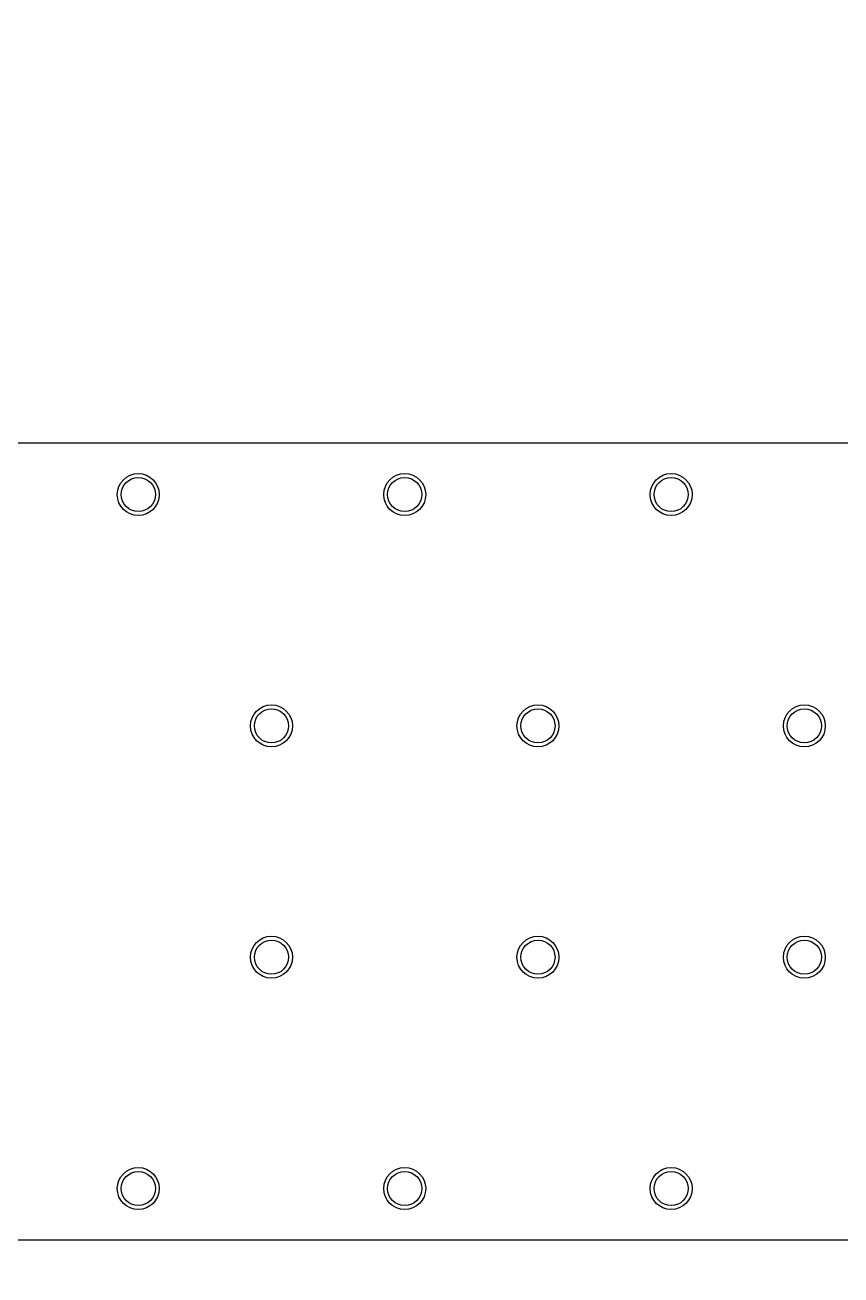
# Model space of a CAD drawing. Header units: millimetres. Extents: x 228 to 8791, y 273 to 5008.
# Drawn here: x 7517.7 to 7596.5, y 3456.2 to 3576.9 of the extents above; entities that cross this region are included whole.
import ezdxf

# ---------------------------------------------------------------- set-up
doc = ezdxf.new("R2010")
doc.units = ezdxf.units.MM

msp = doc.modelspace()

# ---------------------------------------------------------------- linework, layer by layer
at = {"color": 7, "linetype": 'Continuous', "lineweight": 25}
for p, q in [((7155.408, 3536.588), (7623.658, 3536.588)), ((7623.658, 3459.588), (7155.408, 3459.588))]:
    msp.add_line(p, q, dxfattribs=at)
for centre, radius in [((7528.658, 3531.588), 2.025), ((7554.373, 3531.588), 2.025), ((7580.087, 3531.588), 2.025), ((7528.658, 3531.588), 1.65), ((7554.373, 3531.588), 1.65), ((7580.087, 3531.588), 1.65), ((7541.515, 3509.255), 2.025), ((7541.515, 3509.255), 1.65), ((7567.23, 3509.255), 2.025), ((7567.23, 3509.255), 1.65), ((7592.944, 3509.255), 2.025), ((7592.944, 3509.255), 1.65), ((7541.515, 3486.921), 2.025), ((7567.23, 3486.921), 2.025), ((7592.944, 3486.921), 2.025), ((7541.515, 3486.921), 1.65), ((7567.23, 3486.921), 1.65), ((7592.944, 3486.921), 1.65), ((7528.658, 3464.588), 2.025), ((7528.658, 3464.588), 1.65), ((7554.373, 3464.588), 2.025), ((7554.373, 3464.588), 1.65), ((7580.087, 3464.588), 2.025), ((7580.087, 3464.588), 1.65)]:
    msp.add_circle(centre, radius, dxfattribs=at)
msp.add_arc((7730.408, 2848.088), 1225, 30, 180)

doc.saveas('drawing.dxf')
